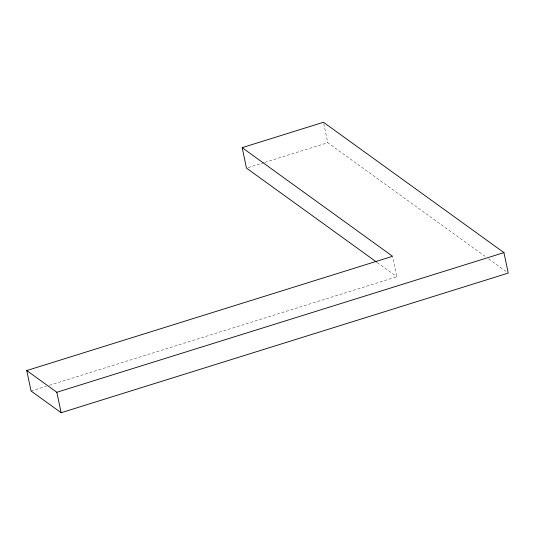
<?xml version="1.0" encoding="UTF-8"?>
<svg xmlns="http://www.w3.org/2000/svg" width="535" height="535" viewBox="0 0 535 535"><rect width="100%" height="100%" fill="white"/><g stroke="black" fill="none" stroke-linecap="round" stroke-linejoin="round"><path stroke-width="0.4" stroke-dasharray="2.67 2.01" d="M248.079 167.615L264.016 162.633M264.812 162.386L327.774 142.718L485.947 256.967M31.063 391.005L46.204 386.277M49.394 385.28L396.876 276.749L392.737 257.081M488.649 258.92L506.899 272.108M377.228 262.558L396.876 276.749M323.795 123.839L327.774 142.718"/><path stroke-width="0.8" d="M242.174 147.66L323.468 122.268L503.937 252.627L508.25 273.084L61.137 412.732L31.063 391.005L26.75 370.554L392.57 256.292L242.174 147.66L246.481 168.11L376.553 262.063M26.75 370.554L56.83 392.282L503.937 252.627M56.83 392.282L61.137 412.732"/></g></svg>
